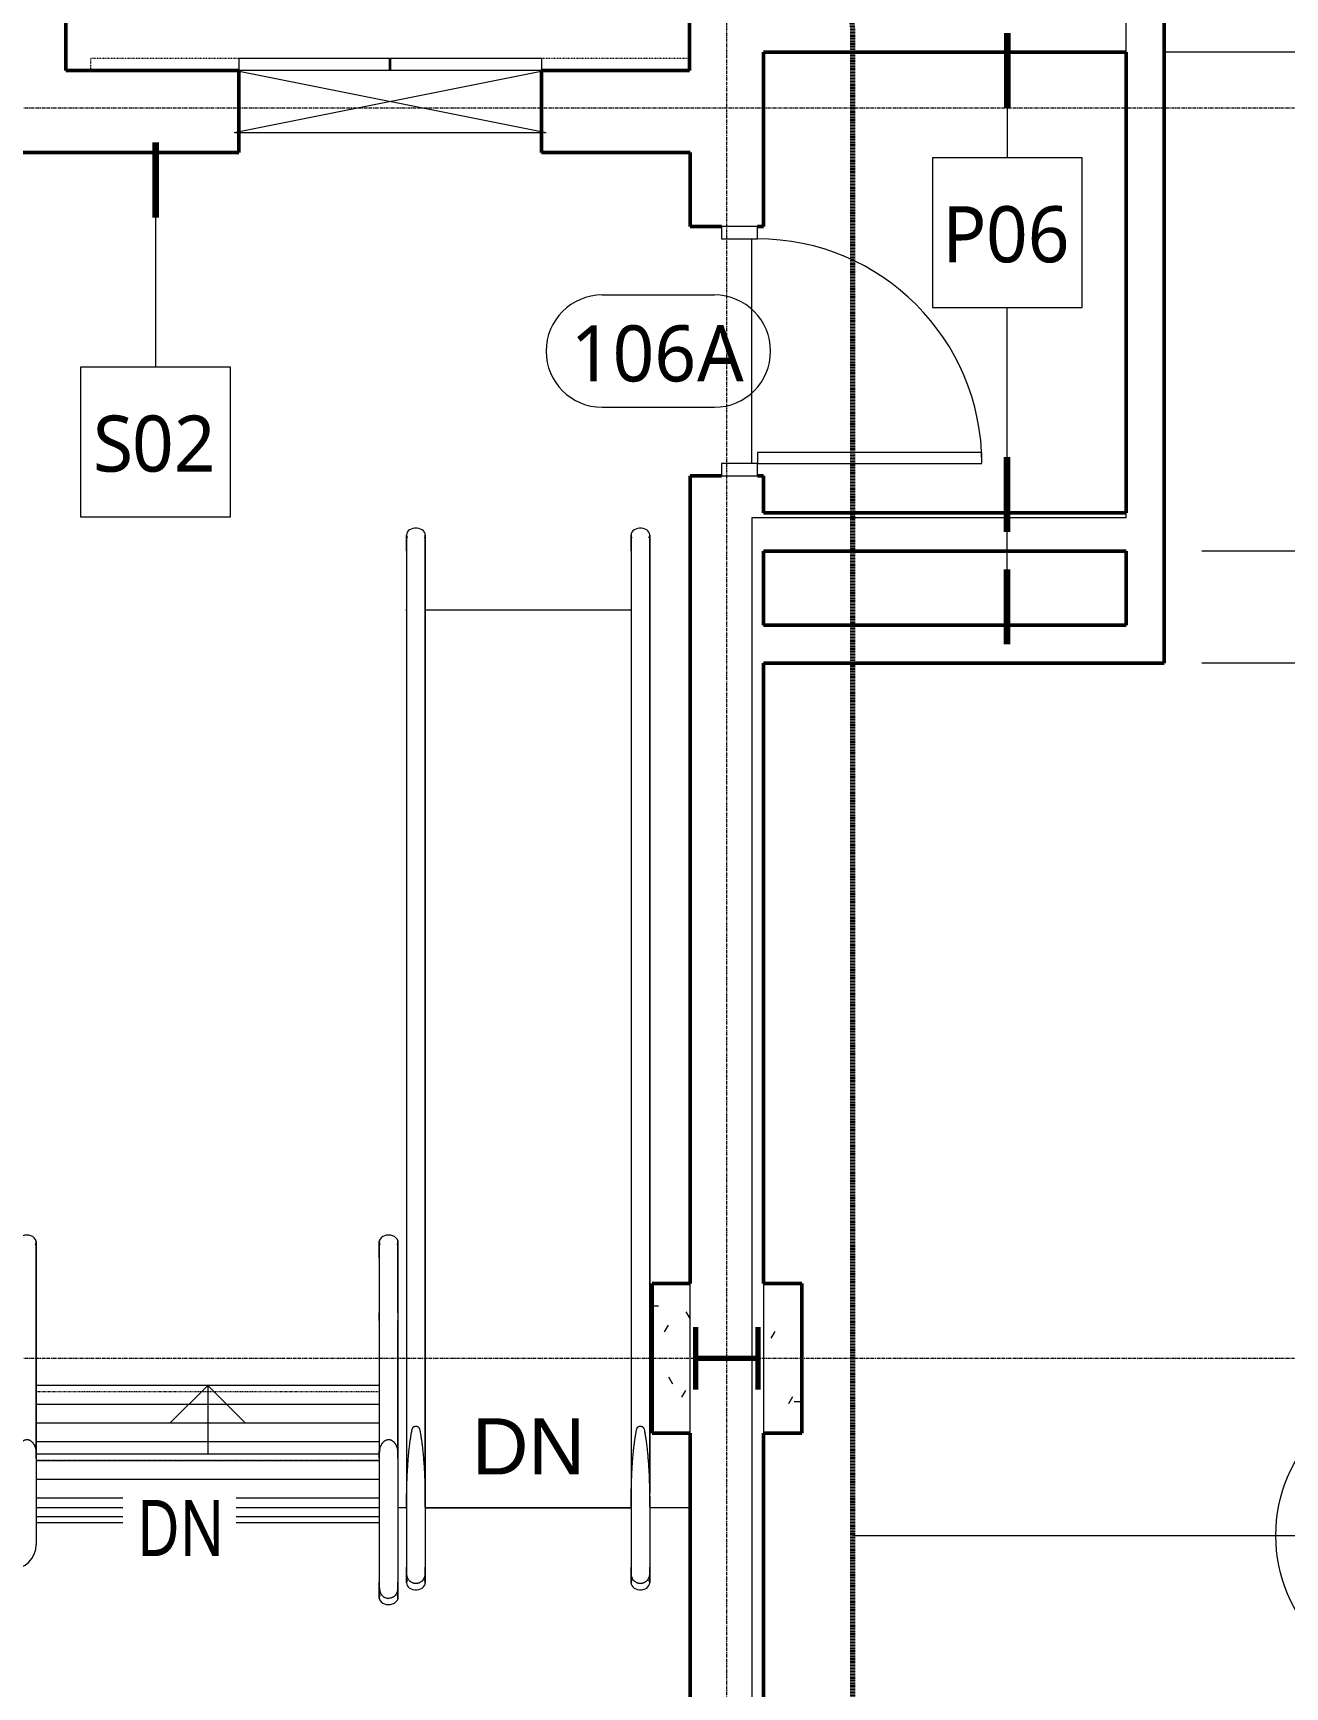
# Model space of a CAD drawing. Header units: inches. Extents: x -1548 to 1644, y -860 to 924.
# Drawn here: x -68.3 to 132.5, y -22.7 to 242.5 of the extents above; entities that cross this region are included whole.
import ezdxf

# ---------------------------------------------------------------- set-up
doc = ezdxf.new("R2010")
doc.units = ezdxf.units.IN
doc.header["$MEASUREMENT"] = 0
for name, pattern in [('Dash', [0.25, 0.125, -0.125]), ('Dash Dot 3_16_', [0.3125, 0.1875, -0.0625, 0, -0.0625]), ('Grid Line', [0.875, 0.5, -0.125, 0.125, -0.125]), ('Overhead 1_16_', [0.101562, 0.0625, -0.039062]), ('Overhead_2_', [0.15625, 0.09375, -0.0625])]:
    doc.linetypes.add(name, pattern=pattern)
for name, color, linetype, lineweight in [('A-ANNO-DIMS', 211, 'Continuous', 9), ('A-ANNO-DIMS-96', 211, 'Continuous', 9), ('A-ANNO-SYMB', 150, 'Continuous', 9), ('A-DOOR', 31, 'Continuous', 13), ('A-DOOR-FRAM', 31, 'Continuous', 20), ('A-DOOR-IDEN', 31, 'Continuous', 9), ('A-FLOR', 192, 'Continuous', 13), ('A-FLOR-HRAL', 11, 'Continuous', 9), ('A-FLOR-LEVL', 51, 'Continuous', 9), ('A-FLOR-LEVL-TEXT', 2, 'Continuous', 9), ('A-GENM', 13, 'Continuous', 9), ('A-WALL', 113, 'Continuous', 13), ('A-WALL-IDEN', 211, 'Continuous', 9), ('E-ARBL-BNDY', 71, 'Continuous', 9), ('I-WALL', 2, 'Continuous', 13), ('Q-SPCQ', 91, 'Continuous', 9), ('Q-SPCQ-HDLN', 91, 'Dash', 9), ('S-COLS', 52, 'Continuous', 9), ('S-COLS-SYMB', 171, 'Continuous', 70), ('S-GRID', 1, 'Continuous', 9), ('S-STRS', 31, 'Continuous', 9), ('S-STRS-ANNO', 31, 'Continuous', 9), ('S-STRS-IDEN', 31, 'Continuous', 9)]:
    doc.layers.add(name, color=color, linetype=linetype, lineweight=lineweight)
doc.styles.add('Arial', font='arial.ttf', dxfattribs={"height": 9})
doc.styles.add('Trebuchet MS', font='trebuc.ttf', dxfattribs={"width": 0.8, "height": 9})
doc.styles.add('Trebuchet MS_1', font='trebuc.ttf', dxfattribs={"height": 9})
doc.dimstyles.new('Linear_-_3_32__Trebuchet_MS', dxfattribs={"dimscale": 12, "dimtxt": 9.278558, "dimasz": 0.375, "dimexe": 0.5, "dimexo": 0.5, "dimgap": 0.125, "dimtad": 1, "dimdec": 4, "dimrnd": 0.0625, "dimzin": 3, "dimdsep": 46, "dimlunit": 4, "dimtxsty": 'Trebuchet MS', "dimblk1": 'OBLIQUE', "dimblk2": 'OBLIQUE', "dimsah": 1, "dimcen": 0.09, "dimdle": 0.375, "dimazin": 0, "dimtfac": 1, "dimtdec": 4, "dimtix": 1, "dimtmove": 0, "dimatfit": 3, "dimfxl": 1, "dimtvp": 1, "dimfrac": 2, "dimtolj": 1, "dimtzin": 0, "dimarcsym": 2})
pattern_1 = [(0, (-10.25, 25.625), (0, 3), [])]

# ---------------------------------------------------------------- blocks, each defined once
blk = doc.blocks.new('GM_OpeningWall_Type - 50x87-984679-L1')
at = {"layer": 'A-GENM', "color": 7, "linetype": 'Overhead_2_'}
for p, q in [((-25, 5), (25, 5)), ((-25, -5), (25, -5))]:
    blk.add_line(p, q, dxfattribs=at)
at = {"layer": 'A-GENM', "color": 7}
for p, q in [((-25, 5), (25, -5)), ((-25, -5), (25, 5))]:
    blk.add_line(p, q, dxfattribs=at)
blk = doc.blocks.new('W Shapes-Column - W10x49-938861-L1')
at = {"layer": 'S-COLS-SYMB', "color": 250}
for p, q in [((-5, 5), (5, 5)), ((0, 5), (0, -5)), ((-5, -5), (5, -5))]:
    blk.add_line(p, q, dxfattribs=at)
blk = doc.blocks.new('Snowdon Towers Sample Structural_rvt-1-L1')
at = {"layer": 'A-FLOR', "color": 10}
blk.add_line((13.25, 226.5), (-35.25, 226.5), dxfattribs=at)
at = {"layer": 'A-GENM', "lineweight": 9, "rotation": 180}
blk.add_blockref('GM_OpeningWall_Type - 50x87-984679-L1', (-11, 231.5), dxfattribs=at)
at = {"layer": 'S-COLS', "lineweight": 9, "rotation": 89.99999999999972}
blk.add_blockref('W Shapes-Column - W10x49-938861-L1', (43, 30), dxfattribs=at)
blk = doc.blocks.new('Snowdon Towers Sample Electrical_rvt-1-L1')
at = {"layer": 'E-ARBL-BNDY', "color": 253}
for p, q in [((107, 164.81), (107, 434.81)), ((47, 164.81), (47, -369.19)), ((47, 164.81), (107, 164.81))]:
    blk.add_line(p, q, dxfattribs=at)
blk = doc.blocks.new('Elevator Door-Center - 48_ x 84_-1852830-L1')
at = {"layer": 'Q-SPCQ'}
for p, q in [((-28.15, 7), (-4.03, 7)), ((-28.15, 7), (-28.15, 5)), ((-4.03, 5), (-4.03, 7)), ((-3.78, 7), (20.35, 7)), ((-3.78, 5), (-3.78, 7)), ((20.35, 7), (20.35, 5)), ((-4.03, 5), (-28.15, 5)), ((20.35, 5), (-3.78, 5))]:
    blk.add_line(p, q, dxfattribs=at)
at = {"layer": 'Q-SPCQ-HDLN'}
for p, q in [((-51.9, 7), (44.1, 7)), ((-51.9, 5), (-51.9, 7)), ((44.1, 7), (44.1, 5))]:
    blk.add_line(p, q, dxfattribs=at)
blk = doc.blocks.new('Top Rail Type - Top Rail_Internal_-1501318-L1')
at = {"layer": 'A-FLOR-HRAL'}
for p, q in [((-8.37, 159.5), (-8.37, 150.1)), ((-5.38, 150.1), (-5.38, 159.5)), ((-8.37, 149.9), (-8.37, 6.1)), ((-5.38, 6.1), (-5.38, 149.9)), ((-8.37, 6.1), (-8.37, 5.9)), ((-8.37, 5.9), (-8.37, -3.5)), ((-5.38, 6.1), (-5.38, 5.9)), ((-5.38, 5.9), (-5.38, -3.5))]:
    blk.add_line(p, q, dxfattribs=at)
at = {"layer": 'A-FLOR-HRAL', "flags": 128}
for points in [[(-5.38, 162), (-5.41, 162.23), (-5.5, 162.46), (-5.66, 162.66), (-5.87, 162.84), (-6.12, 162.97), (-6.41, 163.07), (-6.72, 163.12), (-7.03, 163.12), (-7.34, 163.07), (-7.62, 162.97), (-7.88, 162.84), (-8.09, 162.66), (-8.25, 162.46), (-8.34, 162.23), (-8.37, 162)], [(-8.37, 162), (-8.34, 161.77), (-8.25, 161.54)], [(-8.37, 159.5), (-8.37, 160.46), (-8.37, 161.27), (-8.37, 161.81), (-8.37, 162)], [(-8.37, 162), (-8.37, 161.81), (-8.37, 161.27), (-8.37, 160.46), (-8.37, 159.5)], [(-5.5, 161.54), (-5.41, 161.77), (-5.38, 162)], [(-5.38, 162), (-5.38, 161.81), (-5.38, 161.27), (-5.38, 160.46), (-5.38, 159.5)], [(-5.38, 159.5), (-5.38, 160.46), (-5.38, 161.27), (-5.38, 161.81), (-5.38, 162)], [(-8.37, 149.9), (-8.37, 150), (-8.37, 150.1)], [(-8.37, 150.1), (-8.37, 150), (-8.37, 149.9)], [(-5.38, 150.1), (-5.38, 150), (-5.38, 149.9)], [(-5.38, 149.9), (-5.38, 150), (-5.38, 150.1)], [(-8.37, 5.9), (-8.37, 5.96), (-8.37, 6.02), (-8.37, 6.08), (-8.37, 6.1)], [(-5.38, 6.1), (-5.38, 6.04), (-5.38, 5.98), (-5.38, 5.92), (-5.38, 5.9)], [(-8.37, -6), (-8.37, -5.81), (-8.37, -5.27), (-8.37, -4.46), (-8.37, -3.5)], [(-8.37, -3.5), (-8.37, -4.46), (-8.37, -5.27), (-8.37, -5.81), (-8.37, -6)], [(-5.38, -3.5), (-5.38, -4.46), (-5.38, -5.27), (-5.38, -5.81), (-5.38, -6)], [(-5.38, -6), (-5.38, -5.81), (-5.38, -5.27), (-5.38, -4.46), (-5.38, -3.5)], [(-8.25, -5.54), (-8.34, -5.77), (-8.37, -6)], [(-8.37, -6), (-8.34, -6.23), (-8.25, -6.46), (-8.09, -6.66), (-7.88, -6.84), (-7.62, -6.97), (-7.34, -7.07), (-7.03, -7.12), (-6.72, -7.12), (-6.41, -7.07), (-6.12, -6.97), (-5.87, -6.84), (-5.66, -6.66), (-5.5, -6.46), (-5.41, -6.23), (-5.38, -6)], [(-5.38, -6), (-5.41, -5.77), (-5.5, -5.54)]]:
    blk.add_lwpolyline(points, dxfattribs=at)
at = {"layer": 'A-FLOR-HRAL'}
for points, knots in [([(-8.37, 6.1), (-8.37, 6.64), (-8.37, 7.71), (-8.33, 9.33), (-8.28, 10.93), (-8.21, 12.28), (-8.14, 13.35), (-8.07, 14.15), (-8.02, 14.82), (-7.96, 15.35), (-7.92, 15.75), (-7.87, 16.15), (-7.83, 16.49), (-7.79, 16.75), (-7.76, 16.95), (-7.74, 17.12), (-7.71, 17.25), (-7.69, 17.35), (-7.68, 17.45), (-7.65, 17.59), (-7.63, 17.78), (-7.59, 18.01), (-7.55, 18.23), (-7.51, 18.45), (-7.46, 18.64), (-7.41, 18.78), (-7.37, 18.86), (-7.33, 18.91), (-7.31, 18.94), (-7.28, 18.97), (-7.22, 19.02), (-7.13, 19.07), (-7, 19.1), (-6.87, 19.12), (-6.74, 19.1), (-6.64, 19.07), (-6.57, 19.04), (-6.51, 19), (-6.47, 18.97), (-6.44, 18.94), (-6.4, 18.89), (-6.35, 18.8), (-6.27, 18.58), (-6.21, 18.31), (-6.16, 18.01), (-6.12, 17.78), (-6.1, 17.59), (-6.07, 17.45), (-6.06, 17.35), (-6.04, 17.25), (-6.01, 17.12), (-5.99, 16.95), (-5.96, 16.75), (-5.92, 16.49), (-5.88, 16.15), (-5.83, 15.75), (-5.79, 15.35), (-5.73, 14.82), (-5.68, 14.15), (-5.61, 13.35), (-5.54, 12.28), (-5.47, 10.93), (-5.4, 8.79), (-5.38, 7.18), (-5.38, 6.1)], [-1, -1, -1, -1, -0.941176, -0.882353, -0.823529, -0.764706, -0.735294, -0.705882, -0.676471, -0.661765, -0.647059, -0.632353, -0.617647, -0.610294, -0.602941, -0.595588, -0.591912, -0.588235, -0.584559, -0.580882, -0.573529, -0.566176, -0.558824, -0.551471, -0.544118, -0.536765, -0.533088, -0.529412, -0.527574, -0.525735, -0.522059, -0.514706, -0.507353, -0.5, -0.492647, -0.485294, -0.481618, -0.477941, -0.474265, -0.472426, -0.470588, -0.463235, -0.455882, -0.441176, -0.433824, -0.426471, -0.419118, -0.415441, -0.411765, -0.408088, -0.404412, -0.397059, -0.389706, -0.382353, -0.367647, -0.352941, -0.338235, -0.323529, -0.294118, -0.264706, -0.235294, -0.176471, -0.117647, 0, 0, 0, 0]), ([(-5.38, -3.5), (-5.37, -3.59), (-5.36, -3.78), (-5.37, -4.01), (-5.38, -4.17), (-5.38, -4.24), (-5.38, -4.29), (-5.39, -4.42), (-5.41, -4.64), (-5.44, -4.86), (-5.48, -4.99), (-5.49, -5.03), (-5.51, -5.1), (-5.55, -5.2), (-5.61, -5.33), (-5.68, -5.46), (-5.76, -5.58), (-5.84, -5.68), (-5.91, -5.75), (-6.01, -5.83), (-6.15, -5.93), (-6.29, -6), (-6.41, -6.05), (-6.5, -6.08), (-6.59, -6.1), (-6.71, -6.12), (-6.88, -6.13), (-7.04, -6.12), (-7.17, -6.1), (-7.26, -6.07), (-7.34, -6.05), (-7.46, -6), (-7.61, -5.92), (-7.74, -5.83), (-7.84, -5.75), (-7.93, -5.66), (-8.02, -5.54), (-8.12, -5.37), (-8.19, -5.23), (-8.23, -5.11), (-8.26, -5.03), (-8.28, -4.97), (-8.29, -4.91), (-8.32, -4.8), (-8.34, -4.65), (-8.35, -4.48), (-8.36, -4.36), (-8.37, -4.26), (-8.37, -4.17), (-8.38, -4.04), (-8.39, -3.82), (-8.38, -3.63), (-8.37, -3.5)], [-1, -1, -1, -1, -0.958333, -0.916667, -0.895833, -0.890625, -0.885417, -0.875, -0.833333, -0.791667, -0.78125, -0.776042, -0.770833, -0.75, -0.729167, -0.708333, -0.6875, -0.666667, -0.652778, -0.638889, -0.611111, -0.583333, -0.569444, -0.555556, -0.541667, -0.527778, -0.5, -0.472222, -0.458333, -0.444444, -0.430556, -0.416667, -0.388889, -0.361111, -0.347222, -0.333333, -0.305556, -0.277778, -0.25, -0.236111, -0.222222, -0.215278, -0.208333, -0.194444, -0.166667, -0.138889, -0.125, -0.111111, -0.097222, -0.083333, -0.055556, 0, 0, 0, 0])]:
    blk.add_open_spline(points, degree=3, knots=knots, dxfattribs=at)
blk = doc.blocks.new('Top Rail Type - Top Rail_Internal_-V53-L1')
at = {"layer": 'A-FLOR-HRAL'}
for p, q in [((-8.37, 159.5), (-8.37, 150.1)), ((-5.37, 159.5), (-5.37, 150.1)), ((-8.37, 150.1), (-8.37, 149.9)), ((-8.37, 149.9), (-8.37, 8.35)), ((-5.37, 150.1), (-5.37, 149.9)), ((-5.37, 149.9), (-5.37, 8.35)), ((-8.37, 5.9), (-8.37, -3.5)), ((-5.37, 5.9), (-5.37, -3.5)), ((-8.37, -3.5), (-8.37, -4.46)), ((-5.37, -3.5), (-5.37, -4.46))]:
    blk.add_line(p, q, dxfattribs=at)
blk = doc.blocks.new('Top Rail Type - Top Rail_Internal_-1501329-L1')
at = {"layer": 'A-FLOR-HRAL'}
for p, q in [((27.63, 159.5), (27.63, 150.1)), ((30.62, 150.1), (30.62, 159.5)), ((27.63, 149.9), (27.63, 6.1)), ((30.62, 6.1), (30.62, 149.9)), ((27.63, 6.1), (27.63, 5.9)), ((27.63, 5.9), (27.63, -3.5)), ((30.62, 6.1), (30.62, 5.9)), ((30.62, 5.9), (30.62, -3.5))]:
    blk.add_line(p, q, dxfattribs=at)
at = {"layer": 'A-FLOR-HRAL', "flags": 128}
for points in [[(30.62, 162), (30.59, 162.23), (30.5, 162.46), (30.34, 162.66), (30.13, 162.84), (29.88, 162.97), (29.59, 163.07), (29.28, 163.12), (28.97, 163.12), (28.66, 163.07), (28.38, 162.97), (28.12, 162.84), (27.91, 162.66), (27.75, 162.46), (27.66, 162.23), (27.63, 162)], [(27.63, 162), (27.66, 161.77), (27.75, 161.54)], [(27.63, 159.5), (27.63, 160.46), (27.63, 161.27), (27.63, 161.81), (27.63, 162)], [(27.63, 162), (27.63, 161.81), (27.63, 161.27), (27.63, 160.46), (27.63, 159.5)], [(30.5, 161.54), (30.59, 161.77), (30.62, 162)], [(30.62, 162), (30.62, 161.81), (30.62, 161.27), (30.62, 160.46), (30.62, 159.5)], [(30.62, 159.5), (30.62, 160.46), (30.62, 161.27), (30.62, 161.81), (30.62, 162)], [(27.63, 149.9), (27.63, 150), (27.63, 150.1)], [(27.63, 150.1), (27.63, 150), (27.63, 149.9)], [(30.62, 150.1), (30.62, 150), (30.62, 149.9)], [(30.62, 149.9), (30.62, 150), (30.62, 150.1)], [(27.63, 5.9), (27.63, 5.96), (27.63, 6.02), (27.63, 6.08), (27.63, 6.1)], [(30.62, 6.1), (30.62, 6.04), (30.62, 5.98), (30.62, 5.92), (30.62, 5.9)], [(27.63, -6), (27.63, -5.81), (27.63, -5.27), (27.63, -4.46), (27.63, -3.5)], [(27.63, -3.5), (27.63, -4.46), (27.63, -5.27), (27.63, -5.81), (27.63, -6)], [(30.62, -3.5), (30.62, -4.46), (30.62, -5.27), (30.62, -5.81), (30.62, -6)], [(30.62, -6), (30.62, -5.81), (30.62, -5.27), (30.62, -4.46), (30.62, -3.5)], [(27.75, -5.54), (27.66, -5.77), (27.63, -6)], [(27.63, -6), (27.66, -6.23), (27.75, -6.46), (27.91, -6.66), (28.12, -6.84), (28.38, -6.97), (28.66, -7.07), (28.97, -7.12), (29.28, -7.12), (29.59, -7.07), (29.88, -6.97), (30.13, -6.84), (30.34, -6.66), (30.5, -6.46), (30.59, -6.23), (30.62, -6)], [(30.62, -6), (30.59, -5.77), (30.5, -5.54)]]:
    blk.add_lwpolyline(points, dxfattribs=at)
at = {"layer": 'A-FLOR-HRAL'}
for points, knots in [([(27.63, 6.1), (27.63, 6.64), (27.63, 7.71), (27.67, 9.33), (27.72, 10.93), (27.79, 12.28), (27.86, 13.35), (27.93, 14.15), (27.98, 14.82), (28.04, 15.35), (28.08, 15.75), (28.13, 16.15), (28.17, 16.49), (28.21, 16.75), (28.24, 16.95), (28.26, 17.12), (28.29, 17.25), (28.31, 17.35), (28.32, 17.45), (28.35, 17.59), (28.37, 17.78), (28.41, 18.01), (28.45, 18.23), (28.49, 18.45), (28.54, 18.64), (28.59, 18.78), (28.63, 18.86), (28.67, 18.91), (28.69, 18.94), (28.72, 18.97), (28.78, 19.02), (28.87, 19.07), (29, 19.1), (29.13, 19.12), (29.26, 19.1), (29.36, 19.07), (29.43, 19.04), (29.49, 19), (29.53, 18.97), (29.56, 18.94), (29.6, 18.89), (29.65, 18.8), (29.73, 18.58), (29.79, 18.31), (29.84, 18.01), (29.88, 17.78), (29.9, 17.59), (29.93, 17.45), (29.94, 17.35), (29.96, 17.25), (29.99, 17.12), (30.01, 16.95), (30.04, 16.75), (30.08, 16.49), (30.12, 16.15), (30.17, 15.75), (30.21, 15.35), (30.27, 14.82), (30.32, 14.15), (30.39, 13.35), (30.46, 12.28), (30.53, 10.93), (30.6, 8.79), (30.62, 7.18), (30.62, 6.1)], [-1, -1, -1, -1, -0.941176, -0.882353, -0.823529, -0.764706, -0.735294, -0.705882, -0.676471, -0.661765, -0.647059, -0.632353, -0.617647, -0.610294, -0.602941, -0.595588, -0.591912, -0.588235, -0.584559, -0.580882, -0.573529, -0.566176, -0.558824, -0.551471, -0.544118, -0.536765, -0.533088, -0.529412, -0.527574, -0.525735, -0.522059, -0.514706, -0.507353, -0.5, -0.492647, -0.485294, -0.481618, -0.477941, -0.474265, -0.472426, -0.470588, -0.463235, -0.455882, -0.441176, -0.433824, -0.426471, -0.419118, -0.415441, -0.411765, -0.408088, -0.404412, -0.397059, -0.389706, -0.382353, -0.367647, -0.352941, -0.338235, -0.323529, -0.294118, -0.264706, -0.235294, -0.176471, -0.117647, 0, 0, 0, 0]), ([(30.62, -3.5), (30.63, -3.59), (30.64, -3.78), (30.63, -4.01), (30.62, -4.17), (30.62, -4.24), (30.62, -4.29), (30.61, -4.42), (30.59, -4.64), (30.56, -4.86), (30.52, -4.99), (30.51, -5.03), (30.49, -5.1), (30.45, -5.2), (30.39, -5.33), (30.32, -5.46), (30.24, -5.58), (30.16, -5.68), (30.09, -5.75), (29.99, -5.83), (29.85, -5.93), (29.71, -6), (29.59, -6.05), (29.5, -6.08), (29.41, -6.1), (29.29, -6.12), (29.12, -6.13), (28.96, -6.12), (28.83, -6.1), (28.74, -6.07), (28.66, -6.05), (28.54, -6), (28.39, -5.92), (28.26, -5.83), (28.16, -5.75), (28.07, -5.66), (27.98, -5.54), (27.88, -5.37), (27.81, -5.23), (27.77, -5.11), (27.74, -5.03), (27.72, -4.97), (27.71, -4.91), (27.68, -4.8), (27.66, -4.65), (27.65, -4.48), (27.64, -4.36), (27.63, -4.26), (27.63, -4.17), (27.62, -4.04), (27.61, -3.82), (27.62, -3.63), (27.63, -3.5)], [-1, -1, -1, -1, -0.958333, -0.916667, -0.895833, -0.890625, -0.885417, -0.875, -0.833333, -0.791667, -0.78125, -0.776042, -0.770833, -0.75, -0.729167, -0.708333, -0.6875, -0.666667, -0.652778, -0.638889, -0.611111, -0.583333, -0.569444, -0.555556, -0.541667, -0.527778, -0.5, -0.472222, -0.458333, -0.444444, -0.430556, -0.416667, -0.388889, -0.361111, -0.347222, -0.333333, -0.305556, -0.277778, -0.25, -0.236111, -0.222222, -0.215278, -0.208333, -0.194444, -0.166667, -0.138889, -0.125, -0.111111, -0.097222, -0.083333, -0.055556, 0, 0, 0, 0])]:
    blk.add_open_spline(points, degree=3, knots=knots, dxfattribs=at)
blk = doc.blocks.new('Top Rail Type - Top Rail_Internal_-V54-L1')
at = {"layer": 'A-FLOR-HRAL'}
for p, q in [((27.63, 159.5), (27.63, 150.1)), ((30.63, 159.5), (30.63, 150.1)), ((27.63, 150.1), (27.63, 149.9)), ((27.63, 149.9), (27.63, 8.35)), ((30.63, 150.1), (30.63, 149.9)), ((30.63, 149.9), (30.63, 8.35)), ((27.63, 5.9), (27.63, -3.5)), ((30.63, 5.9), (30.63, -3.5)), ((27.63, -3.5), (27.63, -4.46)), ((30.63, -3.5), (30.63, -4.46))]:
    blk.add_line(p, q, dxfattribs=at)
blk = doc.blocks.new('Door-Passage-Single-Flush - 36_ x 84_ _45 MIN_-2172605-L1')
at = {"layer": 'A-DOOR', "lineweight": 20}
for p, q in [((18, 41.125), (16.25, 41.125)), ((16.25, 41.125), (16.25, 5.125)), ((18, 5.125), (18, 41.125)), ((16.25, 5.125), (18, 5.125))]:
    blk.add_line(p, q, dxfattribs=at)
at = {"layer": 'A-DOOR', "lineweight": 9}
blk.add_arc((18, 5.125), 36, 90, 180, dxfattribs=at)
at = {"layer": 'A-DOOR-FRAM'}
for p, q in [((-18, 5.125), (-20, 5.125)), ((-20, 5.125), (-20, -0.625)), ((-18, -0.625), (-18, 5.125)), ((18, 5.125), (18, -0.625)), ((20, 5.125), (18, 5.125)), ((20, -0.625), (20, 5.125)), ((-20, -0.625), (-18, -0.625)), ((18, -0.625), (20, -0.625))]:
    blk.add_line(p, q, dxfattribs=at)
blk = doc.blocks.new('Top Rail Type - Top Rail_Internal_-1564378-L1')
at = {"layer": 'A-FLOR-HRAL'}
for p, q in [((-12.74, 48.57), (-12.75, 48.62)), ((-12.75, 48.62), (-12.75, 48.43)), ((-12.75, 48.43), (-12.75, 48.62)), ((-12.75, 48.62), (-12.74, 48.57)), ((-9.75, 48.62), (-9.76, 48.53)), ((-9.76, 48.53), (-9.75, 48.62)), ((-9.75, 48.43), (-9.75, 48.62)), ((-9.75, 48.62), (-9.75, 48.43)), ((-12.75, 46.12), (-12.75, 37.26)), ((-9.75, 37.26), (-9.75, 46.12)), ((-12.75, 36.07), (-12.75, 25.62)), ((-9.75, 25.62), (-9.75, 36.07)), ((-12.75, 25.62), (-12.75, 15.18)), ((-9.75, 15.18), (-9.75, 25.62)), ((-12.75, 13.99), (-12.75, 3.62)), ((-9.75, 13.99), (-9.75, 3.62)), ((-12.75, 3.62), (-12.75, -5.88)), ((-9.75, 3.62), (-9.75, -5.88)), ((-12.75, -5.88), (-12.75, -6.83)), ((-12.75, -6.83), (-12.75, -5.88)), ((-9.75, -6.83), (-9.75, -5.88)), ((-9.75, -5.88), (-9.75, -6.83)), ((-12.75, -8.18), (-12.75, -8.38)), ((-12.75, -8.38), (-12.75, -8.18)), ((-12.74, -8.28), (-12.75, -8.38)), ((-12.75, -8.38), (-12.74, -8.28)), ((-9.75, -8.38), (-9.76, -8.28)), ((-9.76, -8.28), (-9.75, -8.38)), ((-9.75, -8.38), (-9.75, -8.18)), ((-9.75, -8.18), (-9.75, -8.38))]:
    blk.add_line(p, q, dxfattribs=at)
at = {"layer": 'A-FLOR-HRAL', "flags": 128}
for points in [[(-11.25, 49.75), (-11.58, 49.72), (-11.9, 49.64), (-12.19, 49.5), (-12.42, 49.33), (-12.6, 49.11), (-12.71, 48.88), (-12.75, 48.62)], [(-12.75, 48.62), (-12.71, 48.88), (-12.6, 49.11)], [(-12.75, 46.12), (-12.75, 47.08), (-12.75, 47.89), (-12.75, 48.43), (-12.75, 48.62)], [(-12.75, 48.62), (-12.75, 48.43), (-12.75, 47.89), (-12.75, 47.08), (-12.75, 46.12)], [(-12.73, 48.49), (-12.71, 48.37), (-12.63, 48.2)], [(-9.75, 48.62), (-9.79, 48.88), (-9.9, 49.11), (-10.08, 49.33), (-10.31, 49.5), (-10.6, 49.64), (-10.92, 49.72), (-11.25, 49.75)], [(-9.9, 49.11), (-9.79, 48.88), (-9.75, 48.62)], [(-9.87, 48.21), (-9.79, 48.37), (-9.77, 48.5)], [(-9.75, 48.62), (-9.75, 48.43), (-9.75, 47.89), (-9.75, 47.08), (-9.75, 46.12)], [(-9.75, 46.12), (-9.75, 47.08), (-9.75, 47.89), (-9.75, 48.43), (-9.75, 48.62)], [(-12.75, 36.07), (-12.75, 36.12), (-12.75, 36.18), (-12.75, 36.23), (-12.75, 36.29), (-12.75, 36.35), (-12.75, 36.41), (-12.75, 36.47), (-12.75, 36.53), (-12.75, 36.59), (-12.75, 36.65), (-12.75, 36.71), (-12.75, 36.77), (-12.75, 36.83), (-12.75, 36.89), (-12.75, 36.96), (-12.75, 37.02), (-12.75, 37.08), (-12.75, 37.14), (-12.75, 37.21), (-12.75, 37.26)], [(-9.75, 37.26), (-9.75, 37.2), (-9.75, 37.14), (-9.75, 37.07), (-9.75, 37.01), (-9.75, 36.95), (-9.75, 36.89), (-9.75, 36.83), (-9.75, 36.76), (-9.75, 36.7), (-9.75, 36.64), (-9.75, 36.58), (-9.75, 36.52), (-9.75, 36.46), (-9.75, 36.4), (-9.75, 36.34), (-9.75, 36.28), (-9.75, 36.23), (-9.75, 36.17), (-9.75, 36.11), (-9.75, 36.07)], [(-12.75, 13.99), (-12.75, 14.05), (-12.75, 14.11), (-12.75, 14.18), (-12.75, 14.24), (-12.75, 14.3), (-12.75, 14.36), (-12.75, 14.42), (-12.75, 14.49), (-12.75, 14.55), (-12.75, 14.61), (-12.75, 14.67), (-12.75, 14.73), (-12.75, 14.79), (-12.75, 14.85), (-12.75, 14.91), (-12.75, 14.97), (-12.75, 15.02), (-12.75, 15.08), (-12.75, 15.14), (-12.75, 15.18)], [(-9.75, 15.18), (-9.75, 15.13), (-9.75, 15.07), (-9.75, 15.02), (-9.75, 14.96), (-9.75, 14.9), (-9.75, 14.84), (-9.75, 14.78), (-9.75, 14.72), (-9.75, 14.66), (-9.75, 14.6), (-9.75, 14.54), (-9.75, 14.48), (-9.75, 14.42), (-9.75, 14.36), (-9.75, 14.29), (-9.75, 14.23), (-9.75, 14.17), (-9.75, 14.11), (-9.75, 14.04), (-9.75, 13.99)], [(-12.75, -8.38), (-12.75, -8.18), (-12.75, -7.64), (-12.75, -6.83), (-12.75, -5.88)], [(-12.75, -5.88), (-12.75, -6.83), (-12.75, -7.64), (-12.75, -8.18), (-12.75, -8.38)], [(-12.63, -7.94), (-12.71, -8.12), (-12.73, -8.25)], [(-9.77, -8.25), (-9.79, -8.12), (-9.87, -7.94)], [(-9.75, -5.88), (-9.75, -6.83), (-9.75, -7.64), (-9.75, -8.18), (-9.75, -8.38)], [(-9.75, -8.38), (-9.75, -8.18), (-9.75, -7.64), (-9.75, -6.83), (-9.75, -5.88)], [(-12.75, -8.38), (-12.71, -8.63), (-12.6, -8.86), (-12.42, -9.08), (-12.19, -9.25), (-11.9, -9.39), (-11.58, -9.47), (-11.25, -9.5)], [(-12.6, -8.86), (-12.71, -8.63), (-12.75, -8.38)], [(-11.25, -9.5), (-10.92, -9.47), (-10.6, -9.39), (-10.31, -9.25), (-10.08, -9.08), (-9.9, -8.86), (-9.79, -8.63), (-9.75, -8.38)], [(-9.75, -8.38), (-9.79, -8.63), (-9.9, -8.86)]]:
    blk.add_lwpolyline(points, dxfattribs=at)
at = {"layer": 'A-FLOR-HRAL'}
for points, knots in [([(-12.68, 15.35), (-12.65, 15.5), (-12.58, 15.73), (-12.48, 15.98), (-12.41, 16.12), (-12.35, 16.22), (-12.29, 16.32), (-12.22, 16.41), (-12.15, 16.51), (-12.09, 16.58), (-12.03, 16.63), (-11.97, 16.68), (-11.9, 16.75), (-11.8, 16.81), (-11.7, 16.87), (-11.6, 16.91), (-11.45, 16.95), (-11.33, 16.97), (-11.25, 16.97)], [-1, -1, -1, -1, -0.8, -0.7, -0.65, -0.6, -0.55, -0.5, -0.45, -0.4, -0.375, -0.35, -0.3, -0.25, -0.2, -0.15, -0.1, 0, 0, 0, 0]), ([(-11.25, 16.97), (-11.18, 16.97), (-11.09, 16.96), (-10.96, 16.93), (-10.87, 16.9), (-10.78, 16.86), (-10.7, 16.81), (-10.62, 16.76), (-10.54, 16.7), (-10.47, 16.63), (-10.4, 16.56), (-10.34, 16.49), (-10.28, 16.41), (-10.22, 16.33), (-10.17, 16.25), (-10.12, 16.17), (-10.07, 16.08), (-10.03, 16), (-9.98, 15.88), (-9.9, 15.66), (-9.85, 15.48), (-9.82, 15.35)], [-1, -1, -1, -1, -0.916667, -0.875, -0.833333, -0.791667, -0.75, -0.708333, -0.666667, -0.625, -0.583333, -0.541667, -0.5, -0.458333, -0.416667, -0.375, -0.333333, -0.291667, -0.25, -0.166667, 0, 0, 0, 0]), ([(-12.75, -5.88), (-12.75, -5.97), (-12.75, -6.1), (-12.75, -6.29), (-12.75, -6.43), (-12.74, -6.58), (-12.74, -6.72), (-12.73, -6.85), (-12.72, -6.94), (-12.71, -7.02), (-12.7, -7.09), (-12.69, -7.18), (-12.66, -7.3), (-12.63, -7.42), (-12.6, -7.51), (-12.58, -7.57), (-12.55, -7.64), (-12.51, -7.73), (-12.45, -7.83), (-12.37, -7.95), (-12.28, -8.06), (-12.18, -8.16), (-12.06, -8.25), (-11.94, -8.33), (-11.77, -8.41), (-11.55, -8.48), (-11.35, -8.5), (-11.25, -8.5)], [0, 0, 0, 0, 0.083333, 0.125, 0.166667, 0.208333, 0.25, 0.291667, 0.3125, 0.333333, 0.354167, 0.375, 0.416667, 0.458333, 0.479167, 0.5, 0.520833, 0.541667, 0.583333, 0.625, 0.666667, 0.708333, 0.75, 0.791667, 0.833333, 0.916667, 1, 1, 1, 1]), ([(-9.75, -5.88), (-9.75, -5.97), (-9.75, -6.1), (-9.75, -6.29), (-9.75, -6.43), (-9.76, -6.58), (-9.76, -6.72), (-9.77, -6.85), (-9.78, -6.93), (-9.78, -6.98), (-9.79, -7.03), (-9.8, -7.09), (-9.81, -7.18), (-9.84, -7.3), (-9.87, -7.42), (-9.9, -7.51), (-9.92, -7.57), (-9.95, -7.64), (-9.99, -7.73), (-10.05, -7.83), (-10.13, -7.95), (-10.22, -8.06), (-10.32, -8.16), (-10.44, -8.25), (-10.56, -8.33), (-10.69, -8.39), (-10.82, -8.44), (-11, -8.48), (-11.15, -8.5), (-11.25, -8.5)], [-1, -1, -1, -1, -0.916667, -0.875, -0.833333, -0.791667, -0.75, -0.708333, -0.6875, -0.677083, -0.666667, -0.645833, -0.625, -0.583333, -0.541667, -0.520833, -0.5, -0.479167, -0.458333, -0.416667, -0.375, -0.333333, -0.291667, -0.25, -0.208333, -0.166667, -0.125, -0.083333, 0, 0, 0, 0])]:
    blk.add_open_spline(points, degree=3, knots=knots, dxfattribs=at)
for points in [[(-12.68, 15.35), (-12.71, 15.12), (-12.76, 14.67), (-12.76, 14.22), (-12.75, 13.99)], [(-9.82, 15.35), (-9.79, 15.12), (-9.74, 14.67), (-9.74, 14.22), (-9.75, 13.99)]]:
    blk.add_open_spline(points, degree=3, dxfattribs=at)
blk = doc.blocks.new('Top Rail Type - Top Rail_Internal_-V57-L1')
at = {"layer": 'A-FLOR-HRAL'}
for p, q in [((-12.75, 48.52), (-12.75, 48.62)), ((-12.75, 48.52), (-12.75, 48.62)), ((-12.75, 48.17), (-12.75, 48.29)), ((-9.75, 48.52), (-9.75, 48.62)), ((-9.75, 48.52), (-9.75, 48.62)), ((-9.75, 48.17), (-9.75, 48.29)), ((-12.75, 47.26), (-12.75, 47.56)), ((-12.75, 46.12), (-12.75, 37.26)), ((-9.75, 47.26), (-9.75, 47.56)), ((-9.75, 46.12), (-9.75, 37.26)), ((-12.75, 37.26), (-12.75, 36.07)), ((-9.75, 37.26), (-9.75, 36.07)), ((-12.75, 36.07), (-12.75, 15.18)), ((-9.75, 36.07), (-9.75, 15.18)), ((-12.75, 13.99), (-12.75, 15.18)), ((-12.75, 13.99), (-12.75, -5.88)), ((-9.75, 13.99), (-9.75, 15.18)), ((-9.75, 13.99), (-9.75, -5.88)), ((-12.75, -6.85), (-12.75, -5.88)), ((-12.75, -6.85), (-12.75, -5.88)), ((-12.75, -7.31), (-12.75, -7.01)), ((-12.75, -8.04), (-12.75, -7.92)), ((-9.75, -6.85), (-9.75, -5.88)), ((-9.75, -6.85), (-9.75, -5.88)), ((-9.75, -7.31), (-9.75, -7.01)), ((-9.75, -8.04), (-9.75, -7.92)), ((-12.75, -8.38), (-12.75, -8.27)), ((-12.75, -8.38), (-12.75, -8.27)), ((-9.75, -8.38), (-9.75, -8.27)), ((-9.75, -8.38), (-9.75, -8.27))]:
    blk.add_line(p, q, dxfattribs=at)
blk = doc.blocks.new('Top Rail Type - Top Rail_Internal_-1564926-L1')
at = {"layer": 'A-FLOR-HRAL'}
for p, q in [((-70.74, 48.57), (-70.75, 48.62)), ((-70.75, 48.62), (-70.75, 48.43)), ((-70.75, 48.43), (-70.75, 48.62)), ((-70.75, 48.62), (-70.74, 48.57)), ((-67.75, 48.62), (-67.76, 48.53)), ((-67.76, 48.53), (-67.75, 48.62)), ((-67.75, 48.43), (-67.75, 48.62)), ((-67.75, 48.62), (-67.75, 48.43)), ((-70.75, 46.12), (-70.75, 37.26)), ((-67.75, 37.26), (-67.75, 46.12)), ((-147.25, 33.75), (-147.25, 36.75)), ((-147.25, 36.75), (-117.13, 36.75)), ((-76.75, 36.75), (-117.13, 36.75)), ((-70.75, 36.07), (-70.75, 25.62)), ((-67.75, 25.62), (-67.75, 36.07)), ((-147.25, 33.75), (-117.13, 33.75)), ((-76.75, 33.75), (-117.13, 33.75)), ((-75.75, 0.12), (-75.75, 32.75)), ((-72.75, 0.12), (-72.75, 32.75)), ((-70.75, 25.62), (-70.75, 15.18)), ((-67.75, 15.18), (-67.75, 25.62)), ((-70.75, 13.99), (-70.75, 3.62)), ((-67.75, 13.99), (-67.75, 3.62)), ((-70.75, 3.62), (-70.75, 0.12)), ((-67.75, 3.62), (-67.75, 0.12))]:
    blk.add_line(p, q, dxfattribs=at)
at = {"layer": 'A-FLOR-HRAL', "flags": 128}
for points in [[(-69.25, 49.75), (-69.58, 49.72), (-69.9, 49.64), (-70.19, 49.5), (-70.42, 49.33), (-70.6, 49.11), (-70.71, 48.88), (-70.75, 48.62)], [(-70.75, 48.62), (-70.71, 48.88), (-70.6, 49.11)], [(-70.75, 46.12), (-70.75, 47.08), (-70.75, 47.89), (-70.75, 48.43), (-70.75, 48.62)], [(-70.75, 48.62), (-70.75, 48.43), (-70.75, 47.89), (-70.75, 47.08), (-70.75, 46.12)], [(-70.73, 48.49), (-70.71, 48.37), (-70.63, 48.2)], [(-67.75, 48.62), (-67.79, 48.88), (-67.9, 49.11), (-68.08, 49.33), (-68.31, 49.5), (-68.6, 49.64), (-68.92, 49.72), (-69.25, 49.75)], [(-67.9, 49.11), (-67.79, 48.88), (-67.75, 48.62)], [(-67.87, 48.21), (-67.79, 48.37), (-67.77, 48.5)], [(-67.75, 48.62), (-67.75, 48.43), (-67.75, 47.89), (-67.75, 47.08), (-67.75, 46.12)], [(-67.75, 46.12), (-67.75, 47.08), (-67.75, 47.89), (-67.75, 48.43), (-67.75, 48.62)], [(-70.75, 36.07), (-70.75, 36.64), (-70.75, 37.26)], [(-70.75, 37.26), (-70.75, 36.64), (-70.75, 36.07)], [(-67.75, 37.26), (-67.75, 36.64), (-67.75, 36.07)], [(-67.75, 36.07), (-67.75, 36.64), (-67.75, 37.26)], [(-70.75, 13.99), (-70.75, 14.61), (-70.75, 15.18)], [(-70.75, 15.18), (-70.75, 14.61), (-70.75, 13.99)], [(-67.75, 15.18), (-67.75, 14.61), (-67.75, 13.99)], [(-67.75, 13.99), (-67.75, 14.61), (-67.75, 15.18)]]:
    blk.add_lwpolyline(points, dxfattribs=at)
at = {"layer": 'A-FLOR-HRAL'}
for centre, radius, start, end in [((-76.75, 32.75), 4, 360, 90), ((-76.75, 32.75), 1, 360, 90), ((-71.75, 0.12), 4, 180, 270), ((-71.75, 0.12), 1, 180, 270), ((-71.75, 0.12), 4, 270, 0), ((-71.75, 0.12), 1, 270, 0)]:
    blk.add_arc(centre, radius, start, end, dxfattribs=at)
for points, knots in [([(-70.68, 15.35), (-70.65, 15.5), (-70.58, 15.73), (-70.48, 15.98), (-70.41, 16.12), (-70.35, 16.22), (-70.29, 16.32), (-70.22, 16.41), (-70.15, 16.51), (-70.09, 16.58), (-70.03, 16.63), (-69.97, 16.68), (-69.9, 16.75), (-69.8, 16.81), (-69.7, 16.87), (-69.6, 16.91), (-69.45, 16.95), (-69.33, 16.97), (-69.25, 16.97)], [-1, -1, -1, -1, -0.8, -0.7, -0.65, -0.6, -0.55, -0.5, -0.45, -0.4, -0.375, -0.35, -0.3, -0.25, -0.2, -0.15, -0.1, 0, 0, 0, 0]), ([(-69.25, 16.97), (-69.18, 16.97), (-69.09, 16.96), (-68.96, 16.93), (-68.87, 16.9), (-68.78, 16.86), (-68.7, 16.81), (-68.62, 16.76), (-68.54, 16.7), (-68.47, 16.63), (-68.4, 16.56), (-68.34, 16.49), (-68.28, 16.41), (-68.22, 16.33), (-68.17, 16.25), (-68.12, 16.17), (-68.07, 16.08), (-68.03, 16), (-67.98, 15.88), (-67.9, 15.66), (-67.85, 15.48), (-67.82, 15.35)], [-1, -1, -1, -1, -0.916667, -0.875, -0.833333, -0.791667, -0.75, -0.708333, -0.666667, -0.625, -0.583333, -0.541667, -0.5, -0.458333, -0.416667, -0.375, -0.333333, -0.291667, -0.25, -0.166667, 0, 0, 0, 0])]:
    blk.add_open_spline(points, degree=3, knots=knots, dxfattribs=at)
for points in [[(-70.68, 15.35), (-70.71, 15.12), (-70.76, 14.67), (-70.76, 14.22), (-70.75, 13.99)], [(-67.82, 15.35), (-67.79, 15.12), (-67.74, 14.67), (-67.74, 14.22), (-67.75, 13.99)]]:
    blk.add_open_spline(points, degree=3, dxfattribs=at)
blk = doc.blocks.new('Top Rail Type - Top Rail_Internal_-V58-L1')
at = {"layer": 'A-FLOR-HRAL'}
for p, q in [((-70.75, 48.52), (-70.75, 48.62)), ((-70.75, 48.52), (-70.75, 48.62)), ((-70.75, 48.17), (-70.75, 48.29)), ((-67.75, 48.52), (-67.75, 48.62)), ((-67.75, 48.52), (-67.75, 48.62)), ((-67.75, 48.17), (-67.75, 48.29)), ((-70.75, 47.26), (-70.75, 47.56)), ((-70.75, 46.12), (-70.75, 37.26)), ((-67.75, 47.26), (-67.75, 47.56)), ((-67.75, 46.12), (-67.75, 37.26)), ((-70.75, 37.26), (-70.75, 36.07)), ((-67.75, 37.26), (-67.75, 36.07)), ((-147.25, 33.75), (-147.25, 36.75)), ((-76.75, 36.75), (-147.25, 36.75)), ((-70.75, 36.07), (-70.75, 15.18)), ((-67.75, 36.07), (-67.75, 15.18)), ((-76.75, 33.75), (-147.25, 33.75)), ((-75.75, 0.12), (-75.75, 32.75)), ((-72.75, 0.12), (-72.75, 32.75)), ((-70.75, 13.99), (-70.75, 15.18)), ((-70.75, 13.99), (-70.75, 0.12)), ((-67.75, 13.99), (-67.75, 15.18)), ((-67.75, 13.99), (-67.75, 0.12))]:
    blk.add_line(p, q, dxfattribs=at)
for centre, radius, start, end in [((-76.75, 32.75), 4, 360, 90), ((-76.75, 32.75), 1, 360, 90), ((-71.75, 0.12), 4, 180, 0), ((-71.75, 0.12), 1, 180, 0)]:
    blk.add_arc(centre, radius, start, end, dxfattribs=at)
blk = doc.blocks.new('DIMBLOCK37-L1')
at = {"layer": 'A-ANNO-DIMS-96'}
for p, q in [((208.2, 159.44), (119.13, 159.44)), ((208.2, 136.94), (208.2, 159.44)), ((208.2, 159.44), (214.2, 159.44)), ((208.2, 141.44), (119.13, 141.44)), ((208.2, 141.44), (214.2, 141.44))]:
    blk.add_line(p, q, dxfattribs=at)
at = {"layer": 'A-ANNO-DIMS-96', "lineweight": 70}
for p, q in [((208.2, 159.44), (205.95, 161.69)), ((208.2, 159.44), (210.45, 157.19)), ((208.2, 141.44), (205.95, 143.69)), ((208.2, 141.44), (210.45, 139.19))]:
    blk.add_line(p, q, dxfattribs=at)
at = {"layer": 'A-ANNO-DIMS-96', "color": 0, "insert": (195.18, 139.19), "char_height": 9, "width": 26.9865, "attachment_point": 1, "rotation": 90, "line_spacing_factor": 1.048425, "style": 'Trebuchet MS'}
blk.add_mtext('1\' - 6"', dxfattribs=at)
blk = doc.blocks.new('_Oblique')
at = {"color": 0, "linetype": 'ByBlock', "lineweight": -2}
blk.add_line((-0.5, -0.5), (0.5, 0.5), dxfattribs=at)
blk = doc.blocks.new('DIMBLOCK38-L1')
at = {"layer": 'A-ANNO-DIMS-96', "lineweight": 70}
for p, q in [((208.2, 239.44), (205.95, 241.69)), ((208.2, 239.44), (210.45, 237.19)), ((208.2, 159.44), (205.95, 161.69)), ((208.2, 159.44), (210.45, 157.19))]:
    blk.add_line(p, q, dxfattribs=at)
at = {"layer": 'A-ANNO-DIMS-96'}
for p, q in [((208.2, 239.44), (113, 239.44)), ((208.2, 159.44), (208.2, 239.44)), ((208.2, 239.44), (214.2, 239.44)), ((208.2, 159.44), (119.13, 159.44)), ((208.2, 159.44), (214.2, 159.44))]:
    blk.add_line(p, q, dxfattribs=at)
at = {"layer": 'A-ANNO-DIMS-96', "color": 0, "insert": (195.18, 188.19), "char_height": 9, "width": 26.9865, "attachment_point": 1, "rotation": 90, "line_spacing_factor": 1.048425, "style": 'Trebuchet MS'}
blk.add_mtext('6\' - 8"', dxfattribs=at)
blk = doc.blocks.new('DIMBLOCK39-L1')
at = {"layer": 'A-ANNO-DIMS-96', "lineweight": 70}
for p, q in [((208.2, 429.31), (205.95, 431.56)), ((208.2, 429.31), (210.45, 427.06)), ((208.2, 239.44), (205.95, 241.69)), ((208.2, 239.44), (210.45, 237.19))]:
    blk.add_line(p, q, dxfattribs=at)
at = {"layer": 'A-ANNO-DIMS-96'}
for p, q in [((208.2, 429.31), (113, 429.31)), ((208.2, 239.44), (208.2, 429.31)), ((208.2, 429.31), (214.2, 429.31)), ((208.2, 239.44), (113, 239.44)), ((208.2, 239.44), (214.2, 239.44))]:
    blk.add_line(p, q, dxfattribs=at)
at = {"layer": 'A-ANNO-DIMS-96', "color": 0, "insert": (195.18, 312.36), "char_height": 9, "width": 52.8406, "attachment_point": 1, "rotation": 90, "line_spacing_factor": 1.048425, "style": 'Trebuchet MS'}
blk.add_mtext('15\' - 9 7/8"', dxfattribs=at)
blk = doc.blocks.new('Floor Plan - Callout Head-55151-L1')
at = {"layer": 'A-ANNO-SYMB'}
blk.add_line((-0.25, 0), (0.25, 0), dxfattribs=at)
blk.add_circle((0, 0), 0.25, dxfattribs=at)
blk = doc.blocks.new('Door Tag - Door Tag-2240266-L1')
at = {"layer": 'A-DOOR-IDEN'}
for p, q in [((-0.09375, 0.09375), (0.09375, 0.09375)), ((-0.09375, -0.09375), (0.09375, -0.09375))]:
    blk.add_line(p, q, dxfattribs=at)
for centre, start, end in [((-0.09375, 0), 90, 270), ((0.09375, 0), 270, 90)]:
    blk.add_arc(centre, 0.09375, start, end, dxfattribs=at)
blk = doc.blocks.new('Wall Tag - 1_4_-1225328-L1')
at = {"layer": 'A-WALL-IDEN'}
for p, q in [((-0.125, 0.125), (-0.125, -0.125)), ((0.125, 0.125), (-0.125, 0.125)), ((0.125, -0.125), (0.125, 0.125)), ((-0.125, -0.125), (0.125, -0.125))]:
    blk.add_line(p, q, dxfattribs=at)

msp = doc.modelspace()

# ---------------------------------------------------------------- hatches: boundary and pattern name
at = {"layer": 'A-WALL', "lineweight": 9}
h = msp.add_hatch(dxfattribs=at)
h.set_pattern_fill('FP_6', color=256, style=0, pattern_type=2)
h.set_pattern_definition([(0, (0, 0), (30.72, 7.68), [1.267, -21.773, 1.267, -21.773, -122.88]), (0, (0, 0), (30.72, 7.68), [-46.08, 1.267, -44.813, 1.267, -21.773, -53.76]), (0, (0, 0), (30.72, 7.68), [-115.2, 1.267, -14.093, 1.267, -37.133]), (120, (11.52, 3.84), (-22.0111, 22.7643), [1.267, -21.773, 1.267, -21.773, -122.88]), (120, (11.52, 3.84), (-22.0111, 22.7643), [-46.08, 1.267, -44.813, 1.267, -21.773, -53.76]), (120, (11.52, 3.84), (-22.0111, 22.7643), [-115.2, 1.267, -14.093, 1.267, -37.133]), (240, (15.36, 19.2), (-8.7089, -30.4443), [1.267, -21.773, 1.267, -21.773, -122.88]), (240, (15.36, 19.2), (-8.7089, -30.4443), [-46.08, 1.267, -44.813, 1.267, -21.773, -53.76]), (240, (15.36, 19.2), (-8.7089, -30.4443), [-115.2, 1.267, -14.093, 1.267, -37.133])])
h.paths.add_polyline_path([(31, 18), (37.125, 18), (37.125, 42), (31, 42), (31, 19.71875)])
h.paths.add_polyline_path([(55, 18), (55, 42), (48.875, 42), (48.875, 18)])
at = {"layer": 'S-STRS'}
h = msp.add_hatch(dxfattribs=at)
h.set_pattern_fill('FP_17', color=256, style=0, pattern_type=2)
h.set_pattern_definition(pattern_1)
h.paths.add_polyline_path([(-24.18262, 14.625), (-12.74536, 14.625), (-12.75, 19.71875), (-12.75, 25.625), (-67.75, 25.625), (-67.75, 14.625), (-48.3712, 14.625)])
h = msp.add_hatch(dxfattribs=at)
h.set_pattern_fill('FP_17', color=256, style=0, pattern_type=2)
h.set_pattern_definition(pattern_1)
h.paths.add_polyline_path([(-12.75, 3.625), (-12.75, 14.625), (-67.75464, 14.625), (-67.75, 9.87424), (-67.75, 3.625), (-24.18262, 3.625)])

# ---------------------------------------------------------------- linework, layer by layer
at = {"layer": 'A-ANNO-SYMB', "linetype": 'Dash Dot 3_16_', "lineweight": 70}
msp.add_line((63.20718, -398.60148), (63.20718, 242.4627), dxfattribs=at)
at = {"layer": 'A-ANNO-SYMB'}
msp.add_line((63.20718, 1.58777), (131.00985, 1.58777), dxfattribs=at)
at = {"layer": 'A-ANNO-SYMB', "linetype": 'Dash Dot 3_16_', "lineweight": 70}
msp.add_arc((54.20718, 242.4627), 9, 0, 90, dxfattribs=at)
at = {"layer": 'A-FLOR'}
for p, q in [((-10.875, 236.5), (-11.125, 236.5)), ((47, 173.5), (47, 209.5)), ((-12.75, 6), (-67.75, 6)), ((-8.375, 6), (-9.75, 6)), ((27.625, 6), (-5.375, 6)), ((37.125, 6), (30.625, 6))]:
    msp.add_line(p, q, dxfattribs=at)
at = {"layer": 'A-FLOR-LEVL'}
for p, q in [((-5.375, 150), (27.625, 150)), ((-5.375, 6), (27.625, 6))]:
    msp.add_line(p, q, dxfattribs=at)
at = {"layer": 'A-WALL', "lineweight": 50}
for p, q in [((-63, 236.5), (-63, 325.5)), ((37, 325.5), (37, 236.5)), ((48.875, 239.4375), (48.875, 223.375)), ((-35.25, 236.5), (-63, 236.5)), ((-35.25, 223.375), (-35.25, 236.5)), ((37, 236.5), (13.25, 236.5)), ((13.25, 223.375), (13.25, 236.5)), ((-73, 223.375), (-35.25, 223.375)), ((13.25, 223.375), (37.125, 223.375)), ((31, 18), (31, 42)), ((31, 42), (37.125, 42)), ((55, 42), (48.875, 42)), ((55, 18), (55, 42)), ((31, 18), (37.125, 18)), ((55, 18), (48.875, 18))]:
    msp.add_line(p, q, dxfattribs=at)
at = {"layer": 'A-WALL'}
for p, q in [((37.125, 18), (37.125, 42)), ((48.875, 42), (48.875, 18))]:
    msp.add_line(p, q, dxfattribs=at)
at = {"layer": 'A-WALL-IDEN', "lineweight": 90}
for p, q in [((87.93143, 242.5), (87.93143, 230.5)), ((-48.62316, 224.9375), (-48.62316, 212.9375)), ((87.93143, 162.5), (87.93143, 174.5)), ((87.93143, 144.5), (87.93143, 156.5))]:
    msp.add_line(p, q, dxfattribs=at)
at = {"layer": 'A-WALL-IDEN'}
for p, q in [((87.93143, 242.5), (87.93143, 222.5)), ((-48.62316, 224.9375), (-48.62316, 188.9375)), ((87.93143, 144.5), (87.93143, 198.5)), ((87.93143, 162.5), (87.93143, 198.5))]:
    msp.add_line(p, q, dxfattribs=at)
at = {"layer": 'I-WALL', "lineweight": 50}
for p, q in [((113.125, 435.4375), (113.125, 141.4375)), ((107, 239.4375), (48.875, 239.4375)), ((107, 165.5625), (107, 239.4375)), ((37.125, 223.375), (37.125, 211.5)), ((48.875, 211.5), (48.875, 223.375)), ((37.125, 211.5), (42.125, 211.5)), ((47.875, 211.5), (48.875, 211.5)), ((37.125, 42), (37.125, 171.5)), ((37.125, 171.5), (42.125, 171.5)), ((47.875, 171.5), (48.875, 171.5)), ((48.875, 165.5625), (48.875, 171.5)), ((48.875, 165.5625), (107, 165.5625)), ((48.875, 159.4375), (107, 159.4375)), ((48.875, 147.5625), (48.875, 159.4375)), ((107, 147.5625), (107, 159.4375)), ((48.875, 147.5625), (107, 147.5625)), ((48.875, 42), (48.875, 141.4375)), ((113.125, 141.4375), (48.875, 141.4375)), ((37.125, -140.5), (37.125, 18)), ((48.875, -140.5), (48.875, 18))]:
    msp.add_line(p, q, dxfattribs=at)
at = {"layer": 'S-GRID', "linetype": 'Grid Line'}
for p, q in [((43, -522.73665), (43, 873.5494)), ((-1479.1199, 230.5), (1029.23722, 230.5)), ((-1479.1199, 30), (1029.23722, 30))]:
    msp.add_line(p, q, dxfattribs=at)
at = {"layer": 'S-STRS'}
for p, q in [((-12.75, 25.625), (-67.75, 25.625)), ((-12.74536, 14.625), (-67.75464, 14.625)), ((-12.75, 3.625), (-67.75, 3.625))]:
    msp.add_line(p, q, dxfattribs=at)
at = {"layer": 'S-STRS', "linetype": 'Overhead 1_16_'}
for p, q in [((-12.75, 24.625), (-67.75, 24.625)), ((-12.75, 13.625), (-67.75, 13.625))]:
    msp.add_line(p, q, dxfattribs=at)
at = {"layer": 'S-STRS-ANNO'}
for q in [(-46.25, 19.625), (-40.25, 14.625), (-34.25, 19.625)]:
    msp.add_line((-40.25, 25.625), q, dxfattribs=at)

# ---------------------------------------------------------------- block references
at = {"lineweight": 5}
for name in ['Snowdon Towers Sample Electrical_rvt-1-L1', 'Snowdon Towers Sample Structural_rvt-1-L1']:
    msp.add_blockref(name, (0, 0), dxfattribs=at)
at = {"layer": 'A-ANNO-SYMB', "xscale": 95.99999999999994, "yscale": 95.99999999999994, "zscale": 95.99999999999994}
msp.add_blockref('Floor Plan - Callout Head-55151-L1', (155.00985, 1.58777), dxfattribs=at)
at = {"layer": 'A-DOOR', "rotation": 269.9999999999997}
msp.add_blockref('Door-Passage-Single-Flush - 36_ x 84_ _45 MIN_-2172605-L1', (42.75, 191.5), dxfattribs=at)
at = {"layer": 'A-DOOR-IDEN', "xscale": 95.99999999999994, "yscale": 95.99999999999994, "zscale": 95.99999999999994}
msp.add_blockref('Door Tag - Door Tag-2240266-L1', (32, 191.5), dxfattribs=at)
at = {"layer": 'A-FLOR-HRAL'}
for name in ['Top Rail Type - Top Rail_Internal_-1501318-L1', 'Top Rail Type - Top Rail_Internal_-1501329-L1', 'Top Rail Type - Top Rail_Internal_-V53-L1', 'Top Rail Type - Top Rail_Internal_-V54-L1', 'Top Rail Type - Top Rail_Internal_-1564926-L1', 'Top Rail Type - Top Rail_Internal_-V58-L1', 'Top Rail Type - Top Rail_Internal_-1564378-L1', 'Top Rail Type - Top Rail_Internal_-V57-L1']:
    msp.add_blockref(name, (0, 0), dxfattribs=at)
at = {"layer": 'A-WALL-IDEN', "xscale": 95.99999999999994, "yscale": 95.99999999999994, "zscale": 95.99999999999994}
for p in [(87.93143, 210.5), (-48.62316, 176.9375)]:
    msp.add_blockref('Wall Tag - 1_4_-1225328-L1', p, dxfattribs=at)
at = {"layer": 'Q-SPCQ'}
msp.add_blockref('Elevator Door-Center - 48_ x 84_-1852830-L1', (-7.09702, 231.5), dxfattribs=at)

# ---------------------------------------------------------------- texts
at = {"layer": 'A-DOOR-IDEN', "char_height": 9, "attachment_point": 1, "style": 'Trebuchet MS_1'}
for s, insert, width in [('106', (17.95553, 195.63091), 24.543), ('A', (38.20553, 195.63091), 9.09)]:
    msp.add_mtext(s, dxfattribs=dict(at, insert=insert, width=width))
at = {"layer": 'A-WALL-IDEN', "char_height": 9, "attachment_point": 1, "style": 'Trebuchet MS_1'}
for s, insert, width in [('06', (84.52776, 214.73394), 16.362), ('P', (77.52776, 214.73394), 8.484), ('S', (-58.64887, 181.17144), 7.575), ('02', (-52.39887, 181.17144), 16.362)]:
    msp.add_mtext(s, dxfattribs=dict(at, insert=insert, width=width))

# ---------------------------------------------------------------- dimensions: what is measured, and where the dimension line sits
at = {"layer": 'A-ANNO-DIMS'}
for base, p1, p2, override, picture, middle in [((208.1951, 429.3125), (107, 239.4375), (107, 429.3125), {"dimpost": '<>', "dimfxl": 189.875}, 'DIMBLOCK39-L1', (202.10116, 334.375)), ((208.1951, 239.4375), (113.125, 159.4375), (107, 239.4375), {"dimpost": '<>', "dimfxl": 80.23413}, 'DIMBLOCK38-L1', (202.10116, 199.4375)), ((208.1951, 159.4375), (113.125, 141.4375), (113.125, 159.4375), {"dimpost": '<>', "dimfxl": 18}, 'DIMBLOCK37-L1', (202.10116, 150.4375))]:
    dim = msp.add_linear_dim(base=base, p1=p1, p2=p2, angle=90, dimstyle='Linear_-_3_32__Trebuchet_MS', override=override, dxfattribs=at)
    dim.commit()
    dim.dimension.update_dxf_attribs({"geometry": picture, "text_midpoint": middle})

# ---------------------------------------------------------------- next in the draw order: texts
at = {"layer": 'A-FLOR-LEVL-TEXT', "insert": (2.08393, 20.36813), "char_height": 9, "width": 21.698563, "attachment_point": 1, "line_spacing_factor": 0.941778, "style": 'Arial', "bg_fill": 3, "box_fill_scale": 1.25, "bg_fill_color": 9, "bg_fill_true_color": 13158600, "bg_fill_transparency": 0}
msp.add_mtext('DN', dxfattribs=at)
at = {"layer": 'S-STRS-IDEN', "insert": (-51.57299, 7.27803), "char_height": 9, "width": 13.5875835, "attachment_point": 1, "line_spacing_factor": 1.048425, "style": 'Trebuchet MS', "bg_fill": 3, "box_fill_scale": 1.25, "bg_fill_color": 9, "bg_fill_true_color": 13158600, "bg_fill_transparency": 0}
msp.add_mtext('DN', dxfattribs=at)

doc.saveas('drawing.dxf')
